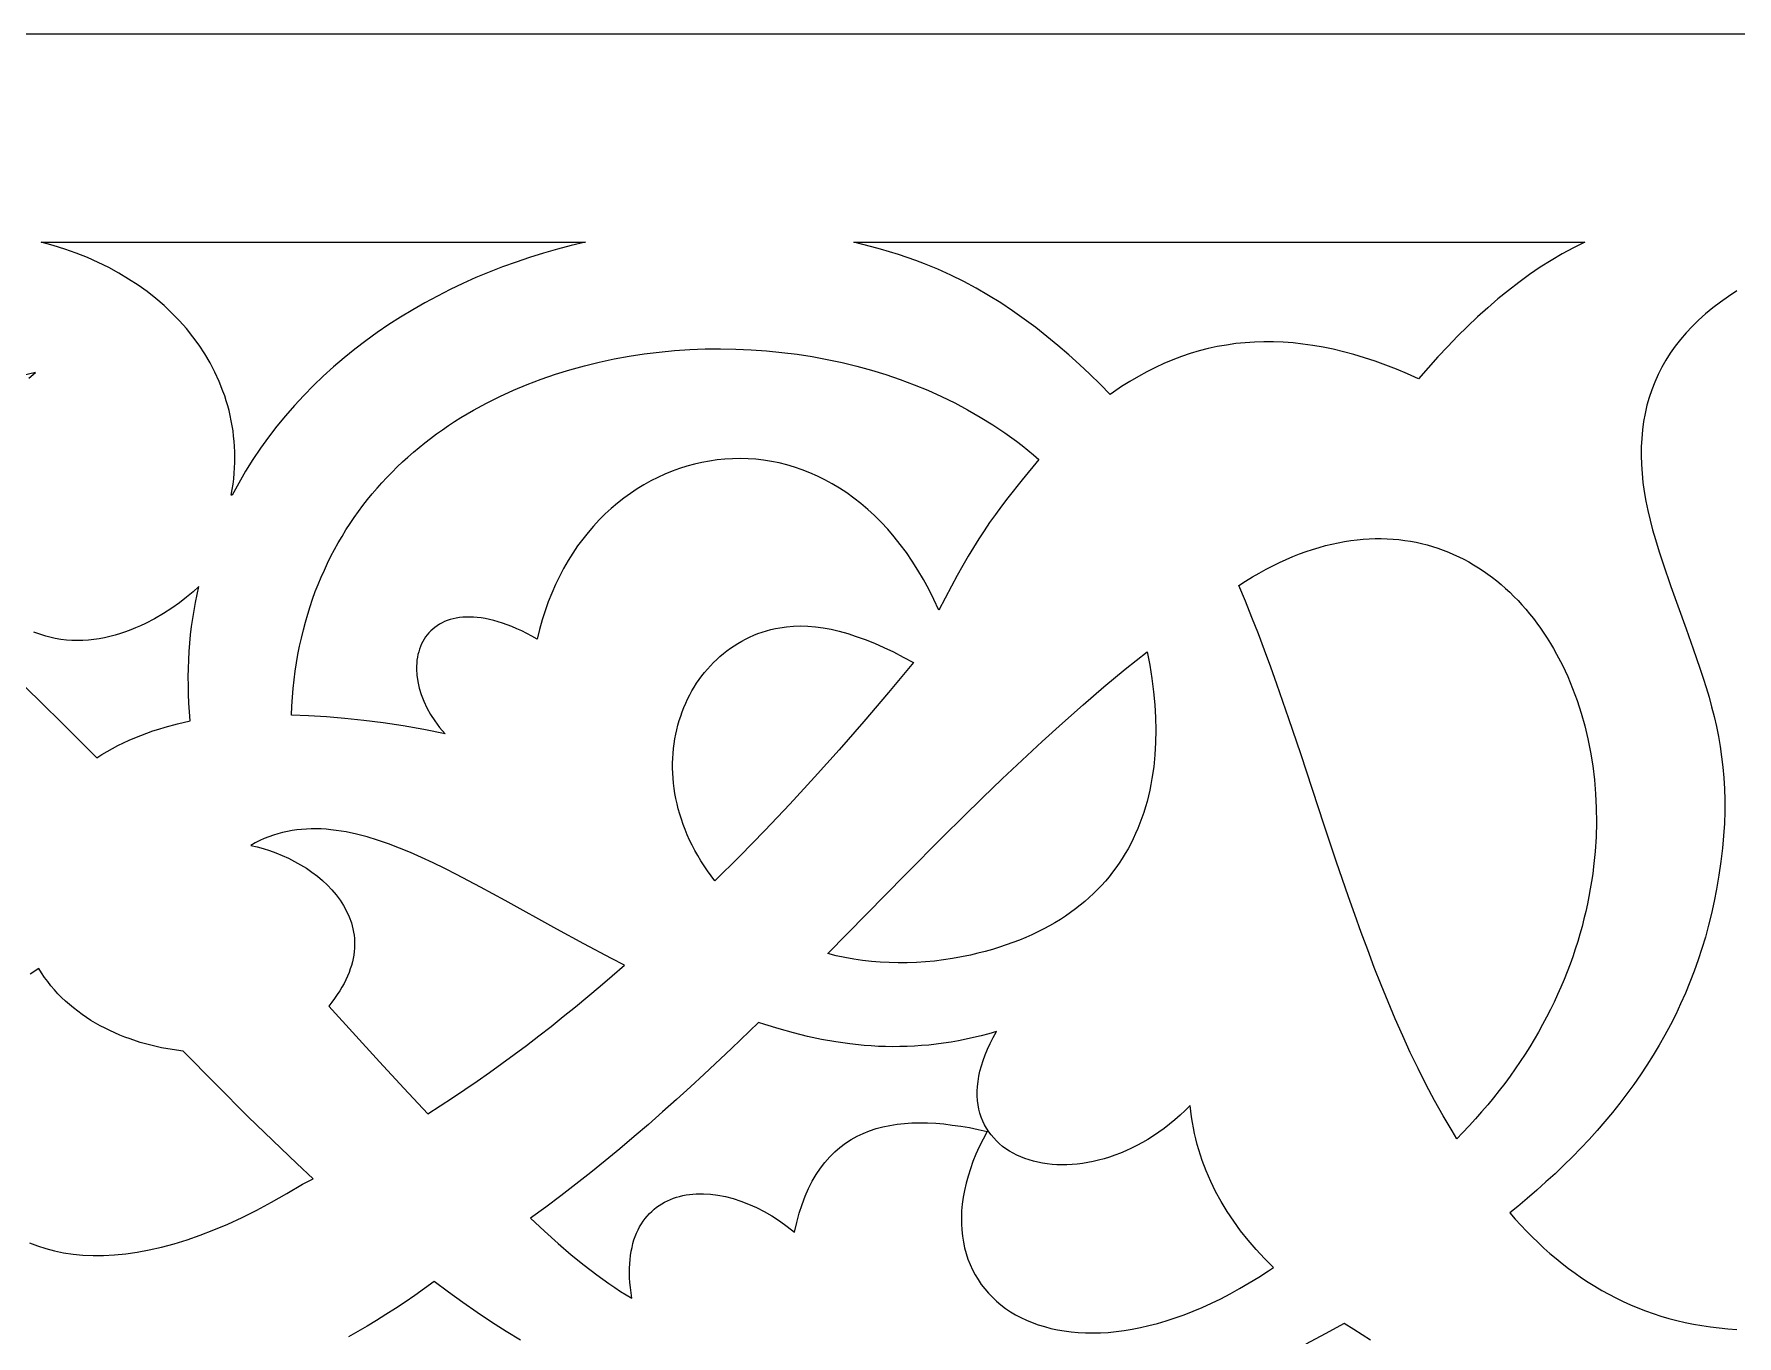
# Model space of a CAD drawing. Extents: x -105 to 105, y -148 to 149.
# Drawn here: x -28.35 to -3.26, y -68.78 to -49.61 of the extents above; entities that cross this region are included whole.
import ezdxf

# ---------------------------------------------------------------- set-up
doc = ezdxf.new("R2010")
doc.units = 0
doc.header["$MEASUREMENT"] = 0
doc.layers.add('LAYER_1', color=18, linetype='CONTINUOUS')

msp = doc.modelspace()

# ---------------------------------------------------------------- linework, layer by layer
at = {"layer": 'LAYER_1'}
for points in [[(64.584, -49.611), (-51.868, -49.611)], [(-3.264, -53.394), (-3.39, -53.475), (-3.509, -53.559), (-3.622, -53.644), (-3.73, -53.732), (-3.831, -53.823), (-3.926, -53.915), (-4.015, -54.01), (-4.098, -54.107), (-4.175, -54.207), (-4.247, -54.308), (-4.313, -54.412), (-4.373, -54.518), (-4.427, -54.626), (-4.476, -54.736), (-4.52, -54.848), (-4.558, -54.962), (-4.59, -55.078), (-4.618, -55.197), (-4.639, -55.317), (-4.656, -55.439), (-4.668, -55.564), (-4.674, -55.69), (-4.675, -55.818), (-4.671, -55.948), (-4.662, -56.08), (-4.649, -56.214), (-4.63, -56.349), (-4.606, -56.487), (-4.578, -56.626), (-4.545, -56.767), (-4.508, -56.91), (-4.465, -57.054), (-4.409, -57.235), (-4.352, -57.41), (-4.238, -57.745), (-4.015, -58.368), (-3.909, -58.663), (-3.809, -58.95), (-3.763, -59.093), (-3.718, -59.235), (-3.676, -59.377), (-3.637, -59.519), (-3.601, -59.662), (-3.568, -59.807), (-3.538, -59.953), (-3.512, -60.101), (-3.49, -60.252), (-3.472, -60.406), (-3.458, -60.563), (-3.449, -60.724), (-3.444, -60.889), (-3.445, -61.059), (-3.45, -61.234), (-3.462, -61.415), (-3.478, -61.601), (-3.501, -61.794), (-3.53, -61.994), (-3.565, -62.201), (-3.6, -62.381), (-3.639, -62.559), (-3.683, -62.734), (-3.73, -62.907), (-3.781, -63.077), (-3.836, -63.244), (-3.895, -63.409), (-3.957, -63.572), (-4.024, -63.733), (-4.094, -63.891), (-4.167, -64.047), (-4.245, -64.2), (-4.326, -64.352), (-4.41, -64.501), (-4.498, -64.648), (-4.59, -64.794), (-4.685, -64.937), (-4.783, -65.078), (-4.885, -65.217), (-4.99, -65.355), (-5.098, -65.49), (-5.21, -65.624), (-5.324, -65.756), (-5.442, -65.887), (-5.563, -66.015), (-5.687, -66.142), (-5.815, -66.268), (-5.945, -66.392), (-6.078, -66.514), (-6.214, -66.636), (-6.353, -66.755), (-6.495, -66.874), (-6.61, -66.968), (-6.53, -67.059), (-6.448, -67.149), (-6.365, -67.236), (-6.281, -67.322), (-6.195, -67.405), (-6.108, -67.486), (-6.019, -67.565), (-5.929, -67.641), (-5.838, -67.715), (-5.744, -67.787), (-5.65, -67.857), (-5.554, -67.924), (-5.456, -67.988), (-5.357, -68.05), (-5.256, -68.11), (-5.153, -68.167), (-5.049, -68.221), (-4.942, -68.272), (-4.835, -68.321), (-4.725, -68.367), (-4.614, -68.41), (-4.501, -68.45), (-4.386, -68.488), (-4.269, -68.522), (-4.15, -68.553), (-4.029, -68.581), (-3.907, -68.607), (-3.782, -68.629), (-3.656, -68.647), (-3.527, -68.663), (-3.397, -68.675), (-3.264, -68.684)], [(-28.432, -54.678), (-28.334, -54.593), (-28.62, -54.661)], [(-28.49, -59.217), (-28.222, -59.479), (-27.955, -59.741), (-27.692, -60.005), (-27.431, -60.268), (-27.355, -60.221), (-27.277, -60.175), (-27.198, -60.131), (-27.118, -60.089), (-27.035, -60.049), (-26.952, -60.01), (-26.867, -59.973), (-26.781, -59.938), (-26.693, -59.905), (-26.605, -59.873), (-26.515, -59.844), (-26.424, -59.816), (-26.24, -59.766), (-26.053, -59.723), (-26.064, -59.592), (-26.072, -59.462), (-26.077, -59.333), (-26.08, -59.205), (-26.081, -59.078), (-26.079, -58.952), (-26.075, -58.827), (-26.068, -58.703), (-26.058, -58.58), (-26.047, -58.458), (-26.033, -58.337), (-26.016, -58.217), (-25.997, -58.098), (-25.976, -57.98), (-25.953, -57.863), (-25.927, -57.747), (-26.011, -57.825), (-26.106, -57.905), (-26.211, -57.986), (-26.325, -58.067), (-26.447, -58.145), (-26.577, -58.221), (-26.714, -58.291), (-26.785, -58.325), (-26.857, -58.356), (-26.93, -58.386), (-27.005, -58.413), (-27.081, -58.439), (-27.158, -58.462), (-27.235, -58.483), (-27.314, -58.5), (-27.393, -58.515), (-27.473, -58.527), (-27.553, -58.536), (-27.634, -58.542), (-27.715, -58.543), (-27.797, -58.541), (-27.878, -58.536), (-27.96, -58.526), (-28.041, -58.512), (-28.123, -58.493), (-28.182, -58.477), (-28.241, -58.459), (-28.299, -58.439), (-28.357, -58.416)], [(-28.422, -67.41), (-28.304, -67.455), (-28.181, -67.495), (-28.052, -67.528), (-27.918, -67.555), (-27.778, -67.576), (-27.634, -67.589), (-27.484, -67.596), (-27.329, -67.595), (-27.169, -67.587), (-27.003, -67.571), (-26.833, -67.546), (-26.657, -67.514), (-26.476, -67.473), (-26.291, -67.423), (-26.1, -67.365), (-25.905, -67.297), (-25.704, -67.22), (-25.499, -67.133), (-25.288, -67.036), (-25.073, -66.929), (-24.853, -66.812), (-24.628, -66.684), (-24.399, -66.545), (-24.241, -66.466), (-24.48, -66.244), (-24.719, -66.018), (-24.958, -65.787), (-25.198, -65.553), (-25.677, -65.075), (-26.158, -64.586), (-26.317, -64.565), (-26.475, -64.537), (-26.632, -64.501), (-26.788, -64.458), (-26.94, -64.408), (-27.016, -64.38), (-27.09, -64.35), (-27.164, -64.319), (-27.236, -64.285), (-27.307, -64.25), (-27.378, -64.213), (-27.447, -64.174), (-27.515, -64.134), (-27.581, -64.091), (-27.646, -64.047), (-27.71, -64), (-27.771, -63.952), (-27.832, -63.902), (-27.89, -63.85), (-27.947, -63.797), (-28.001, -63.741), (-28.054, -63.684), (-28.105, -63.625), (-28.153, -63.564), (-28.199, -63.501), (-28.243, -63.436), (-28.285, -63.37), (-28.412, -63.454)], [(-21.189, -68.845), (-21.4, -68.715), (-21.612, -68.579), (-21.823, -68.437), (-22.035, -68.289), (-22.247, -68.136), (-22.459, -67.977), (-22.603, -68.082), (-22.746, -68.184), (-22.888, -68.282), (-23.029, -68.376), (-23.17, -68.466), (-23.309, -68.553), (-23.447, -68.636), (-23.584, -68.716), (-23.72, -68.793)], [(-8.663, -68.841), (-8.786, -68.765), (-8.908, -68.687), (-9.051, -68.596), (-9.332, -68.749), (-9.617, -68.901)]]:
    msp.add_lwpolyline(points, dxfattribs=at)
for points in [[(-28.249, -52.676), (-20.23, -52.676), (-20.438, -52.725), (-20.644, -52.779), (-20.849, -52.837), (-21.052, -52.9), (-21.253, -52.968), (-21.452, -53.04), (-21.649, -53.117), (-21.843, -53.198), (-22.035, -53.284), (-22.225, -53.374), (-22.411, -53.469), (-22.595, -53.567), (-22.775, -53.671), (-22.953, -53.778), (-23.127, -53.89), (-23.297, -54.006), (-23.464, -54.126), (-23.627, -54.25), (-23.786, -54.378), (-23.942, -54.511), (-24.092, -54.647), (-24.239, -54.787), (-24.381, -54.932), (-24.518, -55.08), (-24.651, -55.232), (-24.779, -55.387), (-24.901, -55.547), (-25.019, -55.71), (-25.131, -55.877), (-25.237, -56.048), (-25.338, -56.222), (-25.433, -56.4), (-25.448, -56.4), (-25.434, -56.319), (-25.422, -56.239), (-25.412, -56.158), (-25.405, -56.079), (-25.4, -55.999), (-25.397, -55.92), (-25.396, -55.841), (-25.397, -55.763), (-25.4, -55.685), (-25.406, -55.608), (-25.413, -55.532), (-25.422, -55.455), (-25.434, -55.38), (-25.448, -55.305), (-25.463, -55.23), (-25.481, -55.156), (-25.5, -55.083), (-25.521, -55.01), (-25.545, -54.938), (-25.57, -54.867), (-25.626, -54.726), (-25.689, -54.588), (-25.759, -54.454), (-25.836, -54.322), (-25.921, -54.194), (-26.012, -54.07), (-26.109, -53.949), (-26.213, -53.832), (-26.323, -53.719), (-26.439, -53.61), (-26.561, -53.505), (-26.689, -53.404), (-26.822, -53.309), (-26.961, -53.218), (-27.105, -53.131), (-27.254, -53.05), (-27.408, -52.974), (-27.567, -52.903), (-27.731, -52.838), (-27.899, -52.778), (-28.072, -52.724)], [(-16.276, -52.676), (-5.508, -52.676), (-5.675, -52.759), (-5.839, -52.848), (-6.001, -52.944), (-6.162, -53.045), (-6.32, -53.153), (-6.477, -53.267), (-6.632, -53.387), (-6.785, -53.511), (-6.936, -53.642), (-7.086, -53.777), (-7.234, -53.917), (-7.381, -54.062), (-7.526, -54.212), (-7.67, -54.366), (-7.813, -54.524), (-7.954, -54.687), (-8.117, -54.614), (-8.279, -54.547), (-8.438, -54.485), (-8.597, -54.428), (-8.753, -54.377), (-8.908, -54.33), (-9.061, -54.289), (-9.213, -54.253), (-9.363, -54.222), (-9.511, -54.196), (-9.659, -54.175), (-9.804, -54.159), (-9.949, -54.149), (-10.092, -54.143), (-10.233, -54.142), (-10.373, -54.147), (-10.512, -54.156), (-10.65, -54.17), (-10.786, -54.19), (-10.921, -54.214), (-11.055, -54.243), (-11.187, -54.277), (-11.319, -54.316), (-11.449, -54.36), (-11.578, -54.408), (-11.706, -54.462), (-11.833, -54.52), (-11.959, -54.584), (-12.083, -54.652), (-12.207, -54.725), (-12.33, -54.802), (-12.452, -54.885), (-12.5, -54.918), (-12.648, -54.768), (-12.799, -54.621), (-12.953, -54.477), (-13.109, -54.335), (-13.268, -54.197), (-13.431, -54.063), (-13.596, -53.933), (-13.765, -53.807), (-13.936, -53.686), (-14.111, -53.57), (-14.29, -53.459), (-14.472, -53.354), (-14.657, -53.254), (-14.846, -53.161), (-15.039, -53.074), (-15.235, -52.995), (-15.363, -52.947), (-15.491, -52.901), (-15.62, -52.858), (-15.75, -52.817), (-15.881, -52.779), (-16.012, -52.742), (-16.143, -52.708)], [(-13.552, -55.874), (-13.797, -56.175), (-14.007, -56.441), (-14.101, -56.565), (-14.19, -56.686), (-14.275, -56.805), (-14.356, -56.924), (-14.436, -57.045), (-14.514, -57.169), (-14.592, -57.299), (-14.672, -57.437), (-14.754, -57.583), (-14.839, -57.74), (-15.025, -58.093), (-15.097, -57.937), (-15.172, -57.787), (-15.25, -57.643), (-15.331, -57.505), (-15.415, -57.373), (-15.502, -57.247), (-15.591, -57.127), (-15.682, -57.012), (-15.776, -56.903), (-15.872, -56.8), (-15.97, -56.702), (-16.07, -56.61), (-16.171, -56.523), (-16.275, -56.443), (-16.38, -56.367), (-16.486, -56.297), (-16.594, -56.232), (-16.703, -56.173), (-16.813, -56.119), (-16.924, -56.07), (-17.036, -56.027), (-17.149, -55.988), (-17.262, -55.955), (-17.376, -55.927), (-17.49, -55.904), (-17.605, -55.886), (-17.719, -55.873), (-17.834, -55.865), (-17.948, -55.862), (-18.062, -55.864), (-18.176, -55.87), (-18.289, -55.881), (-18.402, -55.898), (-18.514, -55.918), (-18.625, -55.944), (-18.735, -55.974), (-18.845, -56.008), (-18.952, -56.047), (-19.059, -56.091), (-19.164, -56.139), (-19.268, -56.191), (-19.37, -56.248), (-19.47, -56.309), (-19.568, -56.375), (-19.664, -56.444), (-19.758, -56.518), (-19.85, -56.596), (-19.939, -56.678), (-20.026, -56.765), (-20.11, -56.855), (-20.191, -56.949), (-20.269, -57.047), (-20.345, -57.149), (-20.417, -57.255), (-20.486, -57.365), (-20.551, -57.479), (-20.614, -57.596), (-20.672, -57.717), (-20.727, -57.842), (-20.778, -57.97), (-20.825, -58.102), (-20.867, -58.238), (-20.906, -58.377), (-20.94, -58.519), (-21.018, -58.476), (-21.094, -58.437), (-21.169, -58.4), (-21.242, -58.367), (-21.313, -58.337), (-21.383, -58.31), (-21.45, -58.286), (-21.517, -58.265), (-21.581, -58.247), (-21.644, -58.231), (-21.706, -58.219), (-21.765, -58.209), (-21.823, -58.202), (-21.879, -58.197), (-21.933, -58.196), (-21.986, -58.196), (-22.037, -58.199), (-22.086, -58.204), (-22.133, -58.212), (-22.179, -58.221), (-22.223, -58.233), (-22.265, -58.247), (-22.305, -58.263), (-22.343, -58.281), (-22.38, -58.301), (-22.415, -58.323), (-22.448, -58.347), (-22.479, -58.372), (-22.508, -58.399), (-22.535, -58.428), (-22.561, -58.458), (-22.585, -58.489), (-22.606, -58.522), (-22.626, -58.557), (-22.644, -58.592), (-22.66, -58.629), (-22.674, -58.667), (-22.687, -58.707), (-22.697, -58.747), (-22.705, -58.788), (-22.712, -58.83), (-22.716, -58.873), (-22.718, -58.917), (-22.719, -58.962), (-22.714, -59.053), (-22.701, -59.146), (-22.68, -59.241), (-22.65, -59.337), (-22.613, -59.434), (-22.567, -59.532), (-22.513, -59.629), (-22.45, -59.725), (-22.379, -59.82), (-22.299, -59.913), (-22.612, -59.852), (-22.915, -59.799), (-23.21, -59.754), (-23.497, -59.717), (-23.776, -59.687), (-24.046, -59.665), (-24.308, -59.65), (-24.561, -59.642), (-24.555, -59.509), (-24.546, -59.377), (-24.535, -59.247), (-24.521, -59.119), (-24.505, -58.992), (-24.486, -58.868), (-24.465, -58.745), (-24.441, -58.623), (-24.415, -58.504), (-24.386, -58.386), (-24.355, -58.269), (-24.322, -58.155), (-24.287, -58.042), (-24.249, -57.931), (-24.21, -57.821), (-24.168, -57.714), (-24.124, -57.608), (-24.077, -57.503), (-24.029, -57.401), (-23.979, -57.3), (-23.927, -57.2), (-23.873, -57.103), (-23.816, -57.007), (-23.758, -56.912), (-23.698, -56.82), (-23.637, -56.729), (-23.573, -56.64), (-23.508, -56.552), (-23.441, -56.466), (-23.372, -56.382), (-23.301, -56.299), (-23.229, -56.219), (-23.156, -56.139), (-23.08, -56.062), (-23.003, -55.986), (-22.925, -55.911), (-22.845, -55.839), (-22.764, -55.768), (-22.681, -55.699), (-22.597, -55.631), (-22.511, -55.565), (-22.425, -55.5), (-22.337, -55.438), (-22.247, -55.376), (-22.157, -55.317), (-22.065, -55.259), (-21.878, -55.148), (-21.687, -55.044), (-21.491, -54.946), (-21.292, -54.855), (-21.089, -54.77), (-20.882, -54.691), (-20.673, -54.619), (-20.461, -54.554), (-20.246, -54.494), (-20.029, -54.441), (-19.809, -54.395), (-19.588, -54.355), (-19.366, -54.321), (-19.142, -54.293), (-18.917, -54.272), (-18.691, -54.257), (-18.465, -54.248), (-18.238, -54.246), (-18.012, -54.25), (-17.786, -54.26), (-17.56, -54.276), (-17.335, -54.298), (-17.111, -54.327), (-16.889, -54.361), (-16.667, -54.402), (-16.448, -54.449), (-16.231, -54.502), (-16.016, -54.561), (-15.804, -54.626), (-15.594, -54.697), (-15.388, -54.774), (-15.185, -54.857), (-14.986, -54.947), (-14.79, -55.042), (-14.599, -55.143), (-14.412, -55.25), (-14.229, -55.363), (-14.052, -55.482), (-13.88, -55.607), (-13.795, -55.671), (-13.713, -55.737), (-13.631, -55.805)], [(-7.309, -65.79), (-7.393, -65.878), (-7.461, -65.763), (-7.593, -65.541), (-7.72, -65.313), (-7.843, -65.081), (-7.962, -64.845), (-8.077, -64.605), (-8.189, -64.361), (-8.298, -64.114), (-8.404, -63.863), (-8.507, -63.61), (-8.607, -63.355), (-8.705, -63.097), (-8.801, -62.838), (-8.895, -62.577), (-8.988, -62.315), (-9.168, -61.788), (-9.345, -61.26), (-9.518, -60.733), (-9.691, -60.209), (-9.865, -59.692), (-10.042, -59.183), (-10.131, -58.933), (-10.223, -58.685), (-10.315, -58.441), (-10.41, -58.201), (-10.506, -57.964), (-10.604, -57.732), (-10.503, -57.667), (-10.402, -57.605), (-10.302, -57.547), (-10.202, -57.492), (-10.102, -57.441), (-10.003, -57.393), (-9.905, -57.348), (-9.807, -57.306), (-9.709, -57.267), (-9.613, -57.232), (-9.517, -57.199), (-9.421, -57.17), (-9.326, -57.144), (-9.232, -57.121), (-9.139, -57.101), (-9.046, -57.083), (-8.954, -57.069), (-8.862, -57.058), (-8.772, -57.049), (-8.682, -57.043), (-8.593, -57.04), (-8.505, -57.04), (-8.417, -57.043), (-8.331, -57.048), (-8.245, -57.056), (-8.16, -57.066), (-8.076, -57.079), (-7.993, -57.095), (-7.911, -57.113), (-7.83, -57.134), (-7.749, -57.157), (-7.67, -57.182), (-7.592, -57.21), (-7.515, -57.24), (-7.439, -57.273), (-7.363, -57.307), (-7.289, -57.344), (-7.216, -57.384), (-7.145, -57.425), (-7.074, -57.469), (-7.004, -57.514), (-6.936, -57.562), (-6.868, -57.612), (-6.802, -57.664), (-6.737, -57.718), (-6.674, -57.774), (-6.611, -57.831), (-6.55, -57.891), (-6.49, -57.952), (-6.432, -58.016), (-6.374, -58.081), (-6.319, -58.147), (-6.264, -58.216), (-6.211, -58.286), (-6.159, -58.358), (-6.108, -58.431), (-6.059, -58.506), (-6.012, -58.583), (-5.966, -58.661), (-5.921, -58.74), (-5.836, -58.904), (-5.758, -59.073), (-5.685, -59.247), (-5.619, -59.426), (-5.56, -59.61), (-5.507, -59.798), (-5.461, -59.991), (-5.422, -60.187), (-5.39, -60.387), (-5.365, -60.591), (-5.348, -60.797), (-5.338, -61.007), (-5.336, -61.219), (-5.341, -61.433), (-5.355, -61.649), (-5.377, -61.867), (-5.39, -61.977), (-5.406, -62.087), (-5.425, -62.197), (-5.445, -62.308), (-5.467, -62.418), (-5.491, -62.529), (-5.518, -62.64), (-5.547, -62.752), (-5.578, -62.863), (-5.611, -62.975), (-5.646, -63.086), (-5.684, -63.198), (-5.724, -63.309), (-5.766, -63.421), (-5.811, -63.532), (-5.858, -63.643), (-5.907, -63.754), (-5.958, -63.865), (-6.012, -63.976), (-6.068, -64.086), (-6.127, -64.196), (-6.188, -64.306), (-6.252, -64.415), (-6.318, -64.524), (-6.386, -64.633), (-6.457, -64.741), (-6.531, -64.849), (-6.607, -64.956), (-6.686, -65.062), (-6.767, -65.168), (-6.851, -65.274), (-6.937, -65.378), (-7.026, -65.482), (-7.118, -65.585), (-7.212, -65.688)], [(-18.322, -62.082), (-18.379, -62.008), (-18.433, -61.934), (-18.483, -61.858), (-18.531, -61.783), (-18.576, -61.707), (-18.619, -61.632), (-18.658, -61.555), (-18.695, -61.479), (-18.73, -61.403), (-18.761, -61.326), (-18.79, -61.25), (-18.817, -61.173), (-18.84, -61.097), (-18.862, -61.021), (-18.881, -60.945), (-18.897, -60.869), (-18.911, -60.793), (-18.922, -60.718), (-18.932, -60.643), (-18.938, -60.568), (-18.943, -60.494), (-18.945, -60.421), (-18.945, -60.347), (-18.943, -60.275), (-18.938, -60.203), (-18.932, -60.131), (-18.923, -60.061), (-18.912, -59.991), (-18.899, -59.922), (-18.884, -59.854), (-18.867, -59.786), (-18.848, -59.72), (-18.827, -59.654), (-18.804, -59.59), (-18.779, -59.526), (-18.752, -59.464), (-18.724, -59.403), (-18.693, -59.343), (-18.661, -59.284), (-18.627, -59.227), (-18.592, -59.171), (-18.554, -59.116), (-18.515, -59.063), (-18.475, -59.011), (-18.433, -58.961), (-18.389, -58.912), (-18.343, -58.865), (-18.296, -58.819), (-18.248, -58.775), (-18.198, -58.733), (-18.147, -58.693), (-18.094, -58.654), (-18.04, -58.618), (-17.985, -58.583), (-17.928, -58.55), (-17.87, -58.52), (-17.811, -58.491), (-17.751, -58.464), (-17.689, -58.44), (-17.626, -58.418), (-17.562, -58.398), (-17.497, -58.38), (-17.431, -58.365), (-17.364, -58.352), (-17.266, -58.338), (-17.164, -58.329), (-17.06, -58.327), (-16.953, -58.33), (-16.842, -58.339), (-16.728, -58.355), (-16.611, -58.376), (-16.49, -58.404), (-16.366, -58.439), (-16.239, -58.48), (-16.108, -58.527), (-15.973, -58.581), (-15.835, -58.642), (-15.693, -58.71), (-15.548, -58.785), (-15.399, -58.867), (-15.764, -59.306), (-16.129, -59.733), (-16.493, -60.149), (-16.857, -60.555), (-17.221, -60.951), (-17.587, -61.337), (-17.954, -61.714)], [(-11.955, -58.708), (-11.917, -58.906), (-11.886, -59.102), (-11.861, -59.295), (-11.843, -59.486), (-11.831, -59.675), (-11.827, -59.861), (-11.83, -60.044), (-11.84, -60.224), (-11.858, -60.401), (-11.883, -60.575), (-11.898, -60.66), (-11.916, -60.745), (-11.935, -60.828), (-11.956, -60.911), (-11.979, -60.992), (-12.004, -61.073), (-12.031, -61.153), (-12.06, -61.231), (-12.091, -61.309), (-12.124, -61.385), (-12.159, -61.46), (-12.196, -61.534), (-12.236, -61.607), (-12.277, -61.679), (-12.32, -61.75), (-12.366, -61.819), (-12.414, -61.887), (-12.463, -61.954), (-12.515, -62.019), (-12.569, -62.084), (-12.626, -62.146), (-12.684, -62.208), (-12.745, -62.268), (-12.808, -62.327), (-12.873, -62.384), (-12.941, -62.44), (-13.01, -62.494), (-13.082, -62.547), (-13.157, -62.599), (-13.233, -62.648), (-13.312, -62.697), (-13.394, -62.743), (-13.477, -62.788), (-13.563, -62.832), (-13.652, -62.874), (-13.743, -62.914), (-13.836, -62.952), (-13.932, -62.989), (-14.03, -63.024), (-14.13, -63.057), (-14.233, -63.089), (-14.339, -63.118), (-14.447, -63.146), (-14.557, -63.172), (-14.689, -63.2), (-14.822, -63.224), (-14.954, -63.244), (-15.088, -63.26), (-15.221, -63.273), (-15.354, -63.281), (-15.488, -63.286), (-15.621, -63.287), (-15.753, -63.284), (-15.886, -63.277), (-16.017, -63.266), (-16.148, -63.251), (-16.278, -63.232), (-16.407, -63.209), (-16.534, -63.182), (-16.66, -63.15), (-15.521, -61.992), (-14.953, -61.42), (-14.667, -61.137), (-14.38, -60.856), (-14.09, -60.577), (-13.798, -60.301), (-13.502, -60.027), (-13.203, -59.756), (-12.899, -59.489), (-12.59, -59.225), (-12.276, -58.965)], [(-24.013, -63.923), (-23.264, -64.743), (-22.904, -65.133), (-22.554, -65.51), (-22.372, -65.393), (-22.189, -65.274), (-22.007, -65.152), (-21.826, -65.028), (-21.644, -64.9), (-21.462, -64.77), (-21.281, -64.637), (-21.1, -64.502), (-20.918, -64.363), (-20.737, -64.222), (-20.556, -64.079), (-20.376, -63.933), (-20.195, -63.784), (-20.015, -63.632), (-19.834, -63.478), (-19.654, -63.321), (-19.845, -63.221), (-20.254, -63.007), (-20.651, -62.791), (-21.412, -62.37), (-21.776, -62.171), (-22.13, -61.985), (-22.304, -61.898), (-22.474, -61.815), (-22.643, -61.737), (-22.808, -61.664), (-22.972, -61.597), (-23.133, -61.535), (-23.292, -61.481), (-23.448, -61.433), (-23.603, -61.393), (-23.755, -61.36), (-23.905, -61.336), (-23.979, -61.327), (-24.052, -61.32), (-24.125, -61.316), (-24.198, -61.314), (-24.27, -61.314), (-24.341, -61.317), (-24.412, -61.322), (-24.483, -61.329), (-24.553, -61.34), (-24.622, -61.352), (-24.691, -61.368), (-24.76, -61.386), (-24.828, -61.408), (-24.896, -61.432), (-24.963, -61.458), (-25.029, -61.488), (-25.095, -61.521), (-25.161, -61.557), (-25.069, -61.578), (-24.976, -61.604), (-24.883, -61.633), (-24.79, -61.667), (-24.697, -61.705), (-24.606, -61.747), (-24.516, -61.793), (-24.428, -61.842), (-24.342, -61.895), (-24.26, -61.952), (-24.18, -62.012), (-24.104, -62.076), (-24.032, -62.143), (-23.965, -62.213), (-23.902, -62.287), (-23.845, -62.363), (-23.794, -62.442), (-23.749, -62.524), (-23.71, -62.609), (-23.679, -62.697), (-23.666, -62.742), (-23.655, -62.787), (-23.646, -62.833), (-23.639, -62.88), (-23.634, -62.927), (-23.632, -62.975), (-23.631, -63.023), (-23.633, -63.072), (-23.637, -63.122), (-23.644, -63.172), (-23.652, -63.222), (-23.664, -63.273), (-23.678, -63.325), (-23.694, -63.377), (-23.713, -63.43), (-23.735, -63.483), (-23.76, -63.536), (-23.787, -63.59), (-23.817, -63.645), (-23.85, -63.699), (-23.886, -63.755), (-23.926, -63.81), (-23.968, -63.866)], [(-21.041, -67.047), (-20.835, -67.239), (-20.634, -67.418), (-20.438, -67.586), (-20.248, -67.741), (-20.064, -67.882), (-19.886, -68.011), (-19.799, -68.069), (-19.713, -68.125), (-19.629, -68.176), (-19.546, -68.224), (-19.558, -68.146), (-19.568, -68.069), (-19.575, -67.995), (-19.579, -67.923), (-19.581, -67.853), (-19.581, -67.785), (-19.578, -67.719), (-19.573, -67.655), (-19.565, -67.594), (-19.556, -67.534), (-19.544, -67.477), (-19.53, -67.421), (-19.515, -67.368), (-19.497, -67.316), (-19.477, -67.267), (-19.455, -67.22), (-19.432, -67.175), (-19.406, -67.132), (-19.379, -67.091), (-19.35, -67.052), (-19.32, -67.015), (-19.288, -66.98), (-19.254, -66.947), (-19.219, -66.916), (-19.183, -66.887), (-19.145, -66.86), (-19.105, -66.835), (-19.065, -66.812), (-19.023, -66.791), (-18.979, -66.771), (-18.935, -66.754), (-18.89, -66.739), (-18.843, -66.726), (-18.796, -66.715), (-18.747, -66.705), (-18.698, -66.698), (-18.597, -66.689), (-18.493, -66.688), (-18.386, -66.694), (-18.277, -66.708), (-18.166, -66.73), (-18.053, -66.759), (-17.94, -66.795), (-17.826, -66.839), (-17.711, -66.89), (-17.597, -66.949), (-17.484, -67.014), (-17.371, -67.088), (-17.259, -67.168), (-17.15, -67.255), (-17.117, -67.111), (-17.08, -66.975), (-17.038, -66.846), (-16.992, -66.724), (-16.942, -66.61), (-16.888, -66.504), (-16.829, -66.404), (-16.767, -66.311), (-16.701, -66.225), (-16.631, -66.145), (-16.558, -66.072), (-16.481, -66.005), (-16.4, -65.944), (-16.316, -65.89), (-16.229, -65.841), (-16.138, -65.798), (-16.044, -65.76), (-15.947, -65.728), (-15.848, -65.701), (-15.745, -65.68), (-15.639, -65.663), (-15.53, -65.651), (-15.419, -65.644), (-15.305, -65.642), (-15.189, -65.644), (-15.07, -65.65), (-14.949, -65.66), (-14.826, -65.675), (-14.7, -65.693), (-14.572, -65.714), (-14.443, -65.74), (-14.311, -65.769), (-14.372, -65.882), (-14.427, -65.994), (-14.476, -66.104), (-14.52, -66.214), (-14.559, -66.322), (-14.593, -66.428), (-14.622, -66.533), (-14.646, -66.637), (-14.664, -66.738), (-14.678, -66.839), (-14.687, -66.937), (-14.691, -67.033), (-14.691, -67.128), (-14.686, -67.22), (-14.676, -67.311), (-14.662, -67.399), (-14.644, -67.485), (-14.621, -67.569), (-14.594, -67.651), (-14.563, -67.73), (-14.528, -67.807), (-14.489, -67.881), (-14.446, -67.952), (-14.399, -68.021), (-14.348, -68.088), (-14.293, -68.151), (-14.235, -68.212), (-14.173, -68.269), (-14.108, -68.324), (-14.039, -68.375), (-13.967, -68.424), (-13.892, -68.469), (-13.813, -68.511), (-13.731, -68.549), (-13.646, -68.585), (-13.558, -68.616), (-13.467, -68.644), (-13.374, -68.669), (-13.277, -68.69), (-13.178, -68.707), (-13.076, -68.72), (-12.971, -68.73), (-12.864, -68.735), (-12.755, -68.737), (-12.643, -68.734), (-12.529, -68.728), (-12.413, -68.717), (-12.294, -68.701), (-12.174, -68.682), (-12.051, -68.658), (-11.927, -68.629), (-11.801, -68.596), (-11.673, -68.559), (-11.543, -68.516), (-11.411, -68.469), (-11.278, -68.417), (-11.144, -68.361), (-11.008, -68.299), (-10.871, -68.232), (-10.732, -68.16), (-10.592, -68.083), (-10.452, -68.001), (-10.31, -67.914), (-10.167, -67.821), (-10.094, -67.772), (-10.225, -67.64), (-10.349, -67.506), (-10.466, -67.37), (-10.577, -67.232), (-10.679, -67.091), (-10.775, -66.948), (-10.864, -66.803), (-10.945, -66.655), (-11.018, -66.505), (-11.085, -66.352), (-11.143, -66.197), (-11.17, -66.119), (-11.194, -66.04), (-11.217, -65.96), (-11.237, -65.88), (-11.256, -65.799), (-11.272, -65.718), (-11.287, -65.636), (-11.3, -65.553), (-11.311, -65.47), (-11.319, -65.386), (-11.394, -65.46), (-11.47, -65.532), (-11.547, -65.599), (-11.625, -65.664), (-11.703, -65.724), (-11.782, -65.782), (-11.862, -65.836), (-11.942, -65.886), (-12.023, -65.933), (-12.104, -65.977), (-12.185, -66.018), (-12.266, -66.055), (-12.347, -66.089), (-12.428, -66.12), (-12.509, -66.148), (-12.589, -66.173), (-12.669, -66.194), (-12.749, -66.213), (-12.828, -66.228), (-12.906, -66.241), (-12.984, -66.25), (-13.06, -66.257), (-13.136, -66.26), (-13.21, -66.261), (-13.284, -66.259), (-13.356, -66.254), (-13.426, -66.247), (-13.495, -66.236), (-13.563, -66.223), (-13.629, -66.208), (-13.693, -66.189), (-13.755, -66.168), (-13.815, -66.145), (-13.874, -66.118), (-13.93, -66.09), (-13.983, -66.058), (-14.035, -66.025), (-14.084, -65.989), (-14.13, -65.95), (-14.174, -65.909), (-14.215, -65.866), (-14.253, -65.821), (-14.288, -65.773), (-14.321, -65.723), (-14.35, -65.67), (-14.375, -65.616), (-14.398, -65.559), (-14.417, -65.501), (-14.432, -65.44), (-14.444, -65.377), (-14.452, -65.312), (-14.457, -65.245), (-14.457, -65.176), (-14.454, -65.106), (-14.446, -65.033), (-14.434, -64.958), (-14.418, -64.882), (-14.397, -64.804), (-14.372, -64.724), (-14.342, -64.642), (-14.308, -64.559), (-14.268, -64.474), (-14.224, -64.387), (-14.175, -64.298), (-14.288, -64.331), (-14.401, -64.36), (-14.512, -64.387), (-14.623, -64.412), (-14.734, -64.434), (-14.844, -64.453), (-14.953, -64.47), (-15.061, -64.485), (-15.17, -64.497), (-15.277, -64.506), (-15.384, -64.514), (-15.491, -64.519), (-15.597, -64.521), (-15.703, -64.522), (-15.809, -64.52), (-15.914, -64.517), (-16.02, -64.511), (-16.124, -64.503), (-16.334, -64.481), (-16.542, -64.451), (-16.75, -64.414), (-16.959, -64.37), (-17.167, -64.319), (-17.376, -64.261), (-17.585, -64.196), (-17.682, -64.166), (-18.079, -64.549), (-18.481, -64.927), (-18.684, -65.114), (-18.888, -65.299), (-19.094, -65.483), (-19.302, -65.666), (-19.512, -65.846), (-19.724, -66.024), (-19.937, -66.201), (-20.153, -66.375), (-20.372, -66.547), (-20.592, -66.716), (-20.816, -66.883)]]:
    msp.add_lwpolyline(points, close=True, dxfattribs=at)

doc.saveas('drawing.dxf')
